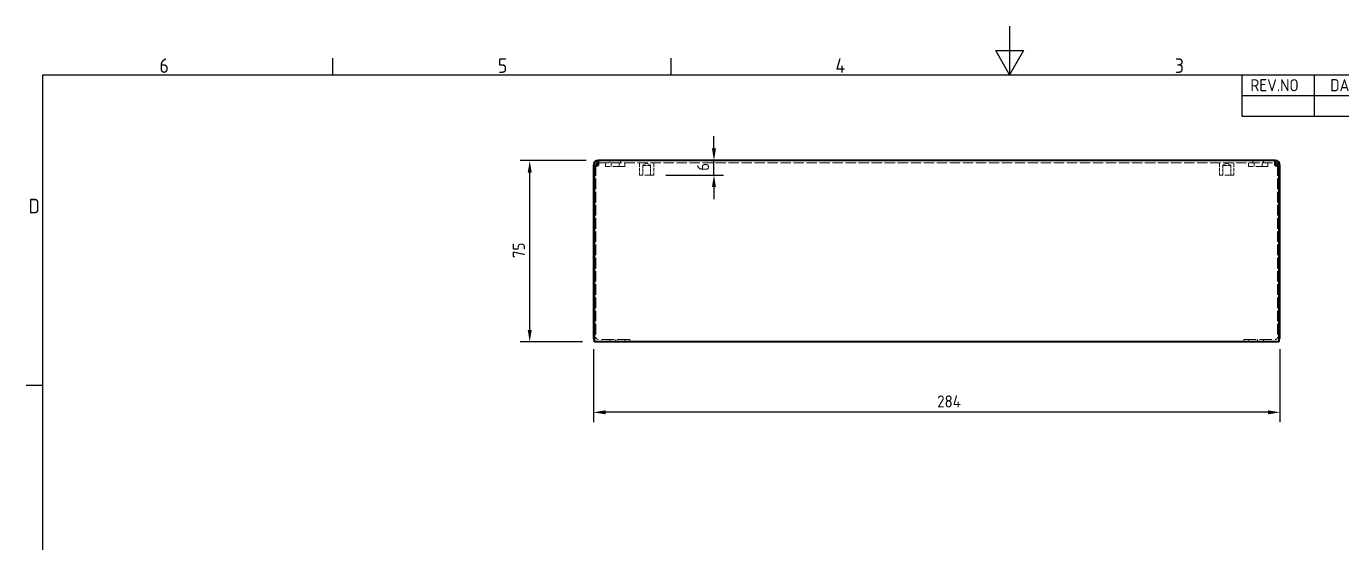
# Model space of a CAD drawing. Header units: millimetres. Extents: x 0 to 840, y 0 to 594.
# Drawn here: x 13 to 557, y 381 to 594 of the extents above; entities that cross this region are included whole.
import ezdxf

# ---------------------------------------------------------------- set-up
doc = ezdxf.new("R2010")
doc.units = ezdxf.units.MM
doc.header["$LTSCALE"] = 2
doc.linetypes.add('DASHED', pattern=[0.2067, 0.1654, -0.0413])
doc.layers.get('0').update_dxf_attribs({"color": 3, "lineweight": 25})
for name, color, linetype, lineweight in [('가려진 것(ISO)', 2, 'DASHED', 18), ('가시적인 것(ISO)', 3, 'Continuous', 40), ('경계(ISO)', 7, 'Continuous', 25), ('기호(ISO)', 5, 'Continuous', 25), ('치수(ISO)', 2, 'Continuous', 25)]:
    doc.layers.add(name, color=color, linetype=linetype, lineweight=lineweight)
doc.styles.add('ISO Proportiona M2B', font='isocp.shx')
doc.styles.add('문자 텍스트_M2B', font='isocp.shx')
doc.styles.add('치수 텍스트_PSTEK_POSCO', font='isocp.shx')
doc.dimstyles.new('치수_PSTEK_POSCO', dxfattribs={"dimscale": 2, "dimtxt": 2.5, "dimasz": 2.5, "dimexe": 2, "dimexo": 2.5, "dimgap": 1, "dimtad": 1, "dimrnd": 1e-08, "dimdsep": 46, "dimtxsty": '치수 텍스트_PSTEK_POSCO', "dimcen": 0.09, "dimdle": 10, "dimclrd": 7, "dimclre": 7, "dimclrt": 2, "dimadec": 1, "dimazin": 2, "dimtfac": 1, "dimtmove": 0, "dimatfit": 3, "dimfxl": 0, "dimtolj": 1, "dimlwd": -1, "dimlwe": -1, "dimarcsym": 0})

# ---------------------------------------------------------------- blocks, each defined once
blk = doc.blocks.new('경계 Default Border')
at = {"layer": '경계(ISO)'}
for p, q in [((70, 287), (70, 290.4)), ((140, 287), (140, 290.4)), ((10, 222.75), (6.6, 222.75))]:
    blk.add_line(p, q, dxfattribs=at)
at = {"layer": '경계(ISO)', "flags": 128}
for points in [[(210, 297), (210, 287), (207.11, 292), (212.89, 292), (210, 287)], [(10, 10), (10, 287), (410, 287), (410, 10), (10, 10)]]:
    blk.add_lwpolyline(points, dxfattribs=at)
at = {"layer": '경계(ISO)', "color": 2, "char_height": 3, "attachment_point": 7, "style": '문자 텍스트_M2B'}
for s, insert in [('6', (34.14, 287.37)), ('5', (104.14, 287.37)), ('4', (173.97, 287.4)), ('3', (244.17, 287.37)), ('D', (7.08, 258.35))]:
    blk.add_mtext(s, dxfattribs=dict(at, insert=insert))
blk = doc.blocks.new('리비전 내역')
at = {"layer": '기호(ISO)'}
for p, q in [((258, 287), (410, 287)), ((258, 287), (258, 282.72)), ((273, 287), (273, 282.72)), ((288, 287), (288, 282.72)), ((365, 287), (365, 282.72)), ((380, 287), (380, 282.72)), ((395, 287), (395, 282.72)), ((410, 287), (410, 282.72)), ((258, 282.72), (410, 282.72)), ((258, 282.72), (258, 278.44)), ((273, 282.72), (273, 278.44)), ((288, 282.72), (288, 278.44)), ((365, 282.72), (365, 278.44)), ((380, 282.72), (380, 278.44)), ((395, 282.72), (395, 278.44)), ((410, 282.72), (410, 278.44)), ((258, 278.44), (410, 278.44))]:
    blk.add_line(p, q, dxfattribs=at)
at = {"layer": '기호(ISO)', "color": 2, "char_height": 2.5, "attachment_point": 7, "style": 'ISO Proportiona M2B'}
for s, insert in [('REV.NO', (259.79, 283.58)), ('DATE', (276.31, 283.58)), ('DESCRIPTION OF REVISION', (305.51, 283.58)), ('DRA.BY', (366.48, 283.58)), ('CH.BY', (382.86, 283.58)), ('APP.BY', (396.48, 283.58))]:
    blk.add_mtext(s, dxfattribs=dict(at, insert=insert))
blk = doc.blocks.new('*D27')
at = {"layer": 'Defpoints', "color": 0, "transparency": 16777216}
for p in [(221.46, 538.53), (249.83, 538.53), (248.33, 463.53)]:
    blk.add_point(p, dxfattribs=at)
at = {"layer": '치수(ISO)', "color": 7, "transparency": 16777216}
for p, q in [((244.83, 538.53), (217.46, 538.53)), ((221.46, 468.53), (221.46, 533.53)), ((243.33, 463.53), (217.46, 463.53))]:
    blk.add_line(p, q, dxfattribs=at)
for points in [[(220.63, 533.53), (222.29, 533.53), (221.46, 538.53)], [(220.63, 468.53), (222.29, 468.53), (221.46, 463.53)]]:
    blk.add_solid(points, dxfattribs=at)
at = {"layer": '치수(ISO)', "color": 2, "transparency": 16777216, "insert": (216.96, 498.18), "char_height": 5, "attachment_point": 4, "rotation": 90, "style": '치수 텍스트_PSTEK_POSCO'}
blk.add_mtext('\\A1;75', dxfattribs=at)
blk = doc.blocks.new('*D28')
at = {"layer": 'Defpoints', "color": 0, "transparency": 16777216}
for p in [(247.83, 465.53), (531.83, 465.53), (247.83, 434.43)]:
    blk.add_point(p, dxfattribs=at)
at = {"layer": '치수(ISO)', "color": 7, "transparency": 16777216}
for p, q in [((247.83, 460.53), (247.83, 430.43)), ((531.83, 460.53), (531.83, 430.43)), ((526.83, 434.43), (252.83, 434.43))]:
    blk.add_line(p, q, dxfattribs=at)
for points in [[(252.83, 435.26), (252.83, 433.6), (247.83, 434.43)], [(526.83, 435.26), (526.83, 433.6), (531.83, 434.43)]]:
    blk.add_solid(points, dxfattribs=at)
at = {"layer": '치수(ISO)', "color": 2, "transparency": 16777216, "insert": (390.01, 438.93), "char_height": 5, "attachment_point": 4, "style": '치수 텍스트_PSTEK_POSCO'}
blk.add_mtext('\\A1;284', dxfattribs=at)
blk = doc.blocks.new('*D52')
at = {"layer": 'Defpoints', "color": 0, "transparency": 16777216}
for p in [(297.67, 538.53), (299.45, 538.53), (272.78, 532.53)]:
    blk.add_point(p, dxfattribs=at)
at = {"layer": '치수(ISO)', "color": 7, "transparency": 16777216}
for p, q in [((297.67, 543.53), (297.67, 548.53)), ((297.67, 532.53), (297.67, 538.53)), ((277.78, 532.53), (301.67, 532.53)), ((297.67, 527.53), (297.67, 522.53))]:
    blk.add_line(p, q, dxfattribs=at)
for points in [[(296.84, 543.53), (298.51, 543.53), (297.67, 538.53)], [(296.84, 527.53), (298.51, 527.53), (297.67, 532.53)]]:
    blk.add_solid(points, dxfattribs=at)
at = {"layer": '치수(ISO)', "color": 2, "transparency": 16777216, "insert": (293.17, 534.26), "char_height": 5, "attachment_point": 4, "rotation": 90, "style": '치수 텍스트_PSTEK_POSCO'}
blk.add_mtext('\\A1;6', dxfattribs=at)

msp = doc.modelspace()

# ---------------------------------------------------------------- linework, layer by layer
at = {"layer": '가려진 것(ISO)', "ltscale": 13.211268}
for p, q in [((248.827, 536.53), (248.827, 465.53)), ((530.827, 536.53), (530.827, 465.53))]:
    msp.add_line(p, q, dxfattribs=at)
at = {"layer": '가려진 것(ISO)', "ltscale": 13.025194}
msp.add_line((249.827, 537.53), (529.827, 537.53), dxfattribs=at)
at = {"layer": '가려진 것(ISO)', "ltscale": 1.428422}
for p, q in [((252.827, 537.53), (252.827, 536.03)), ((255.206, 537.53), (255.206, 536.03)), ((258.448, 537.53), (258.448, 536.03)), ((260.827, 537.53), (260.827, 536.03)), ((518.827, 537.53), (518.827, 536.03)), ((521.206, 537.53), (521.206, 536.03)), ((524.448, 537.53), (524.448, 536.03)), ((526.827, 537.53), (526.827, 536.03))]:
    msp.add_line(p, q, dxfattribs=at)
at = {"layer": '가려진 것(ISO)', "ltscale": 15.198803}
for p, q in [((260.827, 536.03), (252.827, 536.03)), ((526.827, 536.03), (518.827, 536.03))]:
    msp.add_line(p, q, dxfattribs=at)
at = {"layer": '가려진 것(ISO)', "ltscale": 0.952248}
for p, q in [((254.577, 538.53), (254.577, 537.53)), ((259.077, 538.53), (259.077, 537.53)), ((520.577, 538.53), (520.577, 537.53)), ((525.077, 538.53), (525.077, 537.53)), ((248.827, 505.53), (247.827, 505.53)), ((531.827, 505.53), (530.827, 505.53)), ((254.598, 464.53), (254.598, 463.53)), ((257.057, 464.53), (257.057, 463.53)), ((260.827, 463.53), (260.827, 464.53)), ((262.827, 464.53), (262.827, 463.53)), ((516.827, 464.53), (516.827, 463.53)), ((518.827, 464.53), (518.827, 463.53)), ((522.598, 464.53), (522.598, 463.53)), ((525.057, 464.53), (525.057, 463.53))]:
    msp.add_line(p, q, dxfattribs=at)
at = {"layer": '가려진 것(ISO)', "ltscale": 4.761642}
for p, q in [((266.877, 537.53), (266.877, 532.53)), ((272.777, 537.53), (272.777, 532.53)), ((506.877, 537.53), (506.877, 532.53)), ((512.777, 537.53), (512.777, 532.53))]:
    msp.add_line(p, q, dxfattribs=at)
at = {"layer": '가려진 것(ISO)', "ltscale": 1.800898}
for p, q in [((269.827, 537.504), (268.206, 536.53)), ((269.827, 537.504), (271.448, 536.53)), ((509.827, 537.504), (508.206, 536.53)), ((509.827, 537.504), (511.448, 536.53))]:
    msp.add_line(p, q, dxfattribs=at)
at = {"layer": '가려진 것(ISO)', "ltscale": 4.849754}
for p, q in [((268.206, 536.53), (271.448, 536.53)), ((508.206, 536.53), (511.448, 536.53))]:
    msp.add_line(p, q, dxfattribs=at)
at = {"layer": '가려진 것(ISO)', "ltscale": 3.809293}
for p, q in [((268.206, 536.53), (268.206, 532.53)), ((271.448, 536.53), (271.448, 532.53)), ((508.206, 536.53), (508.206, 532.53)), ((511.448, 536.53), (511.448, 532.53))]:
    msp.add_line(p, q, dxfattribs=at)
at = {"layer": '가려진 것(ISO)', "ltscale": 11.209118}
for p, q in [((272.777, 532.53), (266.877, 532.53)), ((512.777, 532.53), (506.877, 532.53))]:
    msp.add_line(p, q, dxfattribs=at)
at = {"layer": '가려진 것(ISO)', "ltscale": 15.72327}
for p, q in [((262.827, 464.53), (249.827, 464.53)), ((516.827, 464.53), (529.827, 464.53))]:
    msp.add_line(p, q, dxfattribs=at)
at = {"layer": '가려진 것(ISO)', "ltscale": 1.615201}
for centre, start, end in [((249.827, 465.53), 221.40962, 270), ((529.827, 465.53), 270, 318.59038)]:
    msp.add_arc(centre, 2, start, end, dxfattribs=at)
at = {"layer": '가려진 것(ISO)', "ltscale": 1.495845}
for centre, start, end in [((249.827, 465.53), 180, 270), ((529.827, 465.53), 270, 0)]:
    msp.add_arc(centre, 1, start, end, dxfattribs=at)
at = {"layer": '가시적인 것(ISO)'}
for p, q in [((247.827, 536.53), (247.827, 465.53)), ((248.327, 463.53), (248.327, 536.53)), ((248.327, 536.53), (249.827, 536.53)), ((249.827, 538.53), (249.827, 536.53)), ((529.827, 538.53), (249.827, 538.53)), ((529.827, 536.53), (529.827, 538.53)), ((529.827, 536.53), (531.327, 536.53)), ((531.327, 536.53), (531.327, 463.53)), ((531.827, 465.53), (531.827, 536.53)), ((531.327, 463.53), (248.327, 463.53))]:
    msp.add_line(p, q, dxfattribs=at)
for centre, radius, start, end in [((249.827, 536.53), 2, 90, 180), ((249.827, 536.53), 1, 90, 180), ((529.827, 536.53), 2, 0, 90), ((529.827, 536.53), 1, 0, 90), ((249.827, 465.53), 2, 180, 221.40962), ((529.827, 465.53), 2, 318.59038, 0)]:
    msp.add_arc(centre, radius, start, end, dxfattribs=at)

# ---------------------------------------------------------------- block references
at = {"xscale": 2, "yscale": 2, "zscale": 2}
msp.add_blockref('경계 Default Border', (0, 0), dxfattribs=at)
at = {"layer": '기호(ISO)', "xscale": 2, "yscale": 2, "zscale": 2}
msp.add_blockref('리비전 내역', (0, 0), dxfattribs=at)

# ---------------------------------------------------------------- dimensions: what is measured, and where the dimension line sits
at = {"layer": '치수(ISO)', "color": 7}
for base, p1, p2, angle, override, picture, middle in [((297.674, 538.53), (272.777, 532.53), (299.447, 538.53), 90, {"dimdec": 2, "dimse2": 1, "dimtp": 0, "dimtm": 0, "dimtdec": 2, "dimtofl": 1, "dimatfit": 1}, '*D52', (297.674, 535.53)), ((221.46, 538.53), (248.327, 463.53), (249.827, 538.53), 90, {"dimdec": 2, "dimtp": 0, "dimtm": 0, "dimtdec": 2, "dimtofl": 0, "dimatfit": 1}, '*D27', (221.46, 501.03)), ((247.827, 434.43), (531.827, 465.53), (247.827, 465.53), 180, {"dimdec": 2, "dimtp": 0, "dimtm": 0, "dimtdec": 2, "dimtofl": 0, "dimatfit": 1}, '*D28', (394.827, 434.43))]:
    dim = msp.add_linear_dim(base=base, p1=p1, p2=p2, angle=angle, dimstyle='치수_PSTEK_POSCO', override=override, dxfattribs=at)
    dim.commit()
    dim.dimension.update_dxf_attribs({"geometry": picture, "text_midpoint": middle, "dimtype": 160})

doc.saveas('drawing.dxf')
